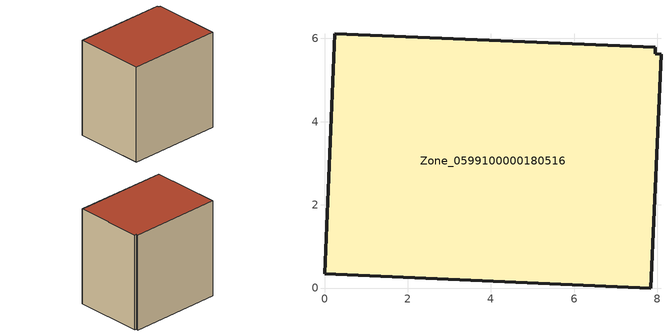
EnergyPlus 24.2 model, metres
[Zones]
Zone_0599100000180516
 floor ground (C_G): 0,0.34 0.25,6.11 7.95,5.79 7.95,5.63 8.09,5.63 7.84,0 z1.52
 wall outside (C_F): 0.25,6.11 0,0.34 7.84,0 8.09,5.63 7.95,5.63 7.95,5.79 0.25,6.11 z1.52:9.52
 roof outside (C_R): 7.84,0 8.09,5.63 7.95,5.63 7.95,5.79 0.25,6.11 0,0.34 z9.52
[BUILDING]
Pand.0599100000180516: North Axis=0; Terrain=City; Loads Convergence Tolerance Value=0.04; Temperature Convergence Tolerance Value=0.4; Solar Distribution=FullExterior; Maximum Number of Warmup Days=25; Minimum Number of Warmup Days=1
[Site:Location]
Rotterdam.The.Hague.AP_ZH_NLD Design_Conditions: Latitude=51.96; Longitude=4.45; Time Zone=1; Elevation=-4.5
[SITE:GROUNDTEMPERATURE:BUILDINGSURFACE]
18, 18, 18, 18, 18, 18, 18, 18, 18, 18, 18, 18
[MATERIAL] Thermal Absorptance=0.9; Solar Absorptance=0.7; Visible Absorptance=0.7
Name | Roughness | Thickness | Conductivity | Density | Specific Heat
G.TI.1946-1964 | MediumSmooth | 0.15 | 1 | 540 | 1210
F.TI.1946-1964 | Rough | 0.3 | 0.857143 | 1920 | 840
R.TI.1946-1964 | MediumRough | 0.2 | 0.277778 | 1500 | 1000
[CONSTRUCTION]
C_G: G.TI.1946-1964
C_F: F.TI.1946-1964
C_R: R.TI.1946-1964
[ZONE]
Zone_0599100000180516: Type=1; Multiplier=1; Ceiling Height=Autocalculate; Volume=Autocalculate; Floor Area=autocalculate; Part of Total Floor Area=Yes
[ZONEINFILTRATION:DESIGNFLOWRATE]
Infil_Zone_0599100000180516: Zone or ZoneList or Space or SpaceList=Zone_0599100000180516; Schedule=AlwaysOn; Design Flow Rate Calculation Method=Flow/Area; Flow Rate per Floor Area=0.003; Constant Term Coefficient=1; Temperature Term Coefficient=0; Velocity Term Coefficient=0; Velocity Squared Term Coefficient=0
[HVACTEMPLATE:ZONE:IDEALLOADSAIRSYSTEM]
Zone_0599100000180516: Maximum Heating Supply Air Temperature=50; Minimum Cooling Supply Air Temperature=13; Maximum Heating Supply Air Humidity Ratio=0.0156; Minimum Cooling Supply Air Humidity Ratio=0.0077; Heating Limit=NoLimit; Cooling Limit=NoLimit; Dehumidification Control Type=ConstantSensibleHeatRatio; Cooling Sensible Heat Ratio=0.7; Dehumidification Setpoint=60; Humidification Control Type=None; Humidification Setpoint=30; Outdoor Air Method=None; Outdoor Air Flow Rate per Person=0.00944; Outdoor Air Flow Rate per Zone Floor Area=0; Outdoor Air Flow Rate per Zone=0; Demand Controlled Ventilation Type=None; Outdoor Air Economizer Type=NoEconomizer; Heat Recovery Type=None; Sensible Heat Recovery Effectiveness=0.7; Latent Heat Recovery Effectiveness=0.65
[ZONECONTROL:THERMOSTAT]
ThermostatControl_Zone_0599100000180516: Zone or ZoneList=Zone_0599100000180516; Control Type Schedule=DualSetpointControlType; Control 1=Thermostat_Zone_0599100000180516; Temperature Difference Between Cutout And Setpoint=0
[THERMOSTATSETPOINT:DUALSETPOINT]
Thermostat_Zone_0599100000180516: Heating Setpoint Temperature Schedule=HeatingSetpoint_Zone_0599100000180516; Cooling Setpoint Temperature Schedule=CoolingSetpoint_Zone_0599100000180516
[SCHEDULE:COMPACT]
HeatingSetpoint_Zone_0599100000180516: Through: 12/31, For: AllDays, Until: 24:00, 21
CoolingSetpoint_Zone_0599100000180516: Through: 12/31, For: AllDays, Until: 24:00, 24
DualSetpointControlType: Through: 12/31, For: AllDays, Until: 24:00, 4
AlwaysOn: Through: 12/31, For: AllDays, Until: 24:00, 1
